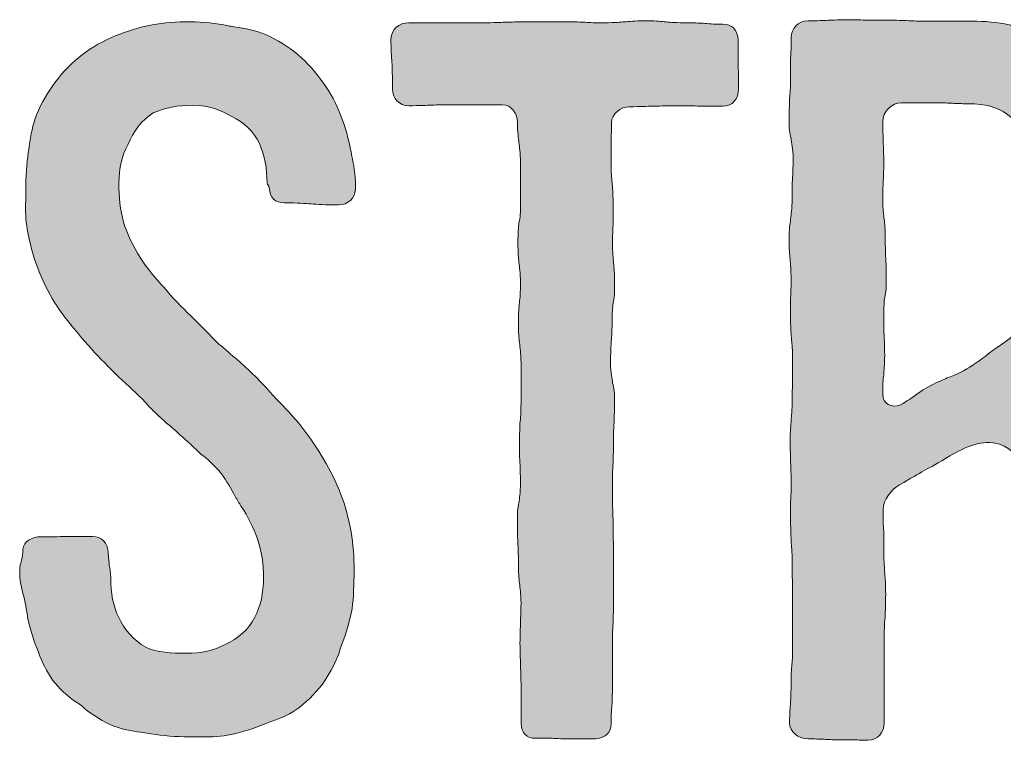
# Model space of a CAD drawing. Header units: inches. Extents: x 213 to 868, y -940 to -139.
# Drawn here: x 365.4 to 568.8, y -939.8 to -790.9 of the extents above; entities that cross this region are included whole.
import ezdxf

# ---------------------------------------------------------------- set-up
doc = ezdxf.new("R2010")
doc.units = ezdxf.units.IN
doc.header["$MEASUREMENT"] = 0
doc.layers.add('Layer 1', color=7, linetype='Continuous')

# ---------------------------------------------------------------- blocks, each defined once
blk = doc.blocks.new('block 4')
at = {"layer": 'Layer 1', "true_color": 0x040404}
h = blk.add_hatch(color=18, dxfattribs=at)
h.dxf.hatch_style = 2
edge = h.paths.add_edge_path()
edge.add_spline(control_points=[(400.39, -939.05), (397.57, -939.05), (394.95, -938.84), (392.55, -938.42), (392.55, -938.42), (390.35, -938.1), (390.35, -938.1), (388.37, -937.9), (386.59, -937.48), (384.81, -936.85), (382.62, -935.91), (380.52, -934.66), (378.75, -933.19), (378.75, -933.19), (378.12, -932.57), (378.12, -932.57), (378.12, -932.57), (377.18, -931.94), (377.18, -931.94), (375.19, -930.68), (373.52, -929.11), (372.16, -927.34), (371.01, -925.56), (369.97, -923.68), (369.23, -921.59), (369.13, -921.06), (368.92, -920.65), (368.71, -920.23), (367.77, -917.83), (367.14, -915.31), (366.73, -912.6), (366.62, -911.76), (366.41, -910.93), (366.2, -910.09), (365.68, -908.42), (365.37, -906.64), (365.37, -904.76), (365.37, -903.82), (365.58, -903.29), (365.68, -902.88), (365.78, -902.35), (365.99, -901.83), (365.99, -900.99), (365.99, -899.11), (367.04, -898.07), (369.13, -897.75), (371.95, -897.75), (373.42, -897.75), (374.78, -897.65), (374.78, -897.65), (380.42, -897.65), (380.42, -897.65), (382.2, -897.65), (383.66, -899.01), (383.66, -900.99), (383.66, -902.25), (383.87, -903.09), (383.87, -903.61), (383.97, -904.34), (384.18, -904.97), (384.18, -906.22), (384.18, -909.36), (384.71, -912.08), (385.75, -914.27), (387.01, -916.99), (388.89, -919.08), (391.4, -920.54), (393.8, -921.69), (396.73, -921.8), (399.76, -921.8), (402.9, -921.8), (405.61, -921.17), (407.81, -920.02), (410.53, -918.77), (412.62, -916.88), (413.98, -914.37), (415.13, -912.08), (415.76, -909.36), (415.76, -906.22), (415.76, -903.4), (415.34, -900.68), (414.5, -898.17), (413.66, -895.77), (412.52, -893.57), (411.16, -891.48), (411.05, -891.37), (410.95, -891.16), (410.84, -890.96), (410.42, -890.23), (410, -889.6), (409.59, -888.87), (408.75, -887.19), (407.71, -885.63), (406.55, -884.06), (405.41, -882.91), (404.26, -881.76), (402.9, -880.71), (402.16, -879.98), (401.33, -879.25), (400.6, -878.52), (399.24, -877.37), (397.88, -876.11), (396.52, -874.86), (395.79, -874.34), (395.16, -873.71), (394.53, -873.19), (393.49, -872.25), (392.44, -871.2), (391.5, -870.15), (390.66, -869.21), (389.73, -868.38), (388.78, -867.43), (386.8, -865.66), (384.81, -863.78), (382.93, -861.79), (381.05, -859.91), (379.27, -857.92), (377.49, -855.83), (377.49, -855.83), (376.24, -854.26), (376.24, -854.26), (374.88, -852.69), (373.73, -851.13), (372.58, -849.35), (371.22, -847.05), (369.97, -844.64), (369.03, -842.03), (368.08, -839.63), (367.46, -837.01), (366.93, -834.19), (366.62, -832.31), (366.52, -830.32), (366.62, -828.23), (366.62, -828.23), (366.62, -826.14), (366.62, -826.14), (366.62, -823.32), (366.83, -820.71), (367.14, -818.3), (367.25, -817.88), (367.25, -817.47), (367.35, -816.94), (367.67, -814.75), (368.08, -812.55), (368.82, -810.57), (369.86, -808.06), (371.22, -805.75), (372.79, -803.77), (374.36, -801.57), (376.24, -799.69), (378.33, -798.12), (380.32, -796.56), (382.62, -795.3), (385.12, -794.26), (387.53, -793.32), (390.04, -792.48), (392.76, -791.96), (395.16, -791.54), (397.77, -791.33), (400.6, -791.33), (403.42, -791.33), (406.03, -791.64), (408.44, -792.16), (408.86, -792.27), (409.27, -792.27), (409.69, -792.37), (411.99, -792.69), (414.19, -793.21), (416.17, -793.94), (418.58, -795.09), (420.88, -796.45), (422.86, -798.12), (424.85, -799.8), (426.63, -801.78), (428.09, -803.98), (429.55, -805.96), (430.81, -808.26), (431.75, -810.78), (432.69, -813.07), (433.32, -815.58), (433.84, -818.3), (433.94, -818.62), (433.94, -819.03), (434.05, -819.35), (434.57, -821.54), (434.78, -823.74), (434.78, -826.14), (434.78, -826.14), (434.68, -826.14), (434.68, -826.14), (434.68, -827.71), (433.21, -829.17), (431.23, -829.17), (428.41, -829.17), (426.94, -829.07), (425.58, -828.96), (424.33, -828.86), (422.86, -828.75), (420.04, -828.75), (418.16, -828.75), (417.11, -827.71), (416.91, -825.62), (416.91, -825.31), (416.8, -825.2), (416.7, -825.1), (416.59, -824.99), (416.49, -824.99), (416.49, -824.68), (416.49, -821.64), (415.96, -818.93), (414.92, -816.52), (413.66, -814.01), (411.78, -812.14), (409.17, -810.88), (406.97, -809.62), (404.47, -808.58), (401.22, -808.58), (398.09, -808.58), (395.37, -809.1), (392.97, -810.15), (390.56, -811.72), (388.89, -813.91), (387.74, -816.73), (386.48, -818.93), (385.86, -821.64), (385.86, -824.68), (385.86, -827.5), (386.17, -830.22), (386.8, -832.73), (387.63, -835.24), (388.78, -837.64), (390.25, -840.05), (391.71, -842.24), (393.38, -844.33), (395.26, -846.32), (396.94, -848.31), (398.82, -850.29), (400.81, -852.17), (400.81, -852.17), (403.11, -854.47), (403.11, -854.47), (403.11, -854.47), (406.55, -857.92), (406.55, -857.92), (407.39, -858.66), (408.23, -859.28), (408.96, -860.01), (410.21, -861.06), (411.47, -862.1), (412.62, -863.25), (413.87, -864.4), (415.13, -865.66), (416.28, -866.91), (416.91, -867.64), (417.53, -868.38), (418.26, -869.11), (420.15, -870.99), (421.92, -872.98), (423.7, -875.07), (425.37, -877.26), (426.84, -879.46), (428.2, -881.76), (429.55, -884.06), (430.81, -886.46), (431.75, -888.97), (432.69, -891.37), (433.32, -893.99), (433.84, -896.71), (434.26, -899.21), (434.47, -901.93), (434.47, -904.76), (434.47, -907.58), (434.36, -910.19), (434.05, -912.6), (433.53, -915.31), (432.8, -917.83), (431.86, -920.13), (431.75, -920.54), (431.54, -920.96), (431.44, -921.48), (430.7, -923.57), (429.66, -925.56), (428.51, -927.34), (426.94, -929.53), (425.16, -931.41), (423.07, -933.09), (421.4, -934.24), (419.52, -935.18), (417.53, -935.81), (417.01, -936.02), (416.38, -936.22), (415.86, -936.43), (413.56, -937.48), (411.05, -938.21), (408.33, -938.73), (406.35, -939.05), (404.36, -939.15), (402.27, -939.05), (402.27, -939.05), (400.39, -939.05), (400.39, -939.05)], knot_values=[0, 0, 0, 0, 1, 1, 1, 2, 2, 2, 3, 3, 3, 4, 4, 4, 5, 5, 5, 6, 6, 6, 7, 7, 7, 8, 8, 8, 9, 9, 9, 10, 10, 10, 11, 11, 11, 12, 12, 12, 13, 13, 13, 14, 14, 14, 15, 15, 15, 16, 16, 16, 17, 17, 17, 18, 18, 18, 19, 19, 19, 20, 20, 20, 21, 21, 21, 22, 22, 22, 23, 23, 23, 24, 24, 24, 25, 25, 25, 26, 26, 26, 27, 27, 27, 28, 28, 28, 29, 29, 29, 30, 30, 30, 31, 31, 31, 32, 32, 32, 33, 33, 33, 34, 34, 34, 35, 35, 35, 36, 36, 36, 37, 37, 37, 38, 38, 38, 39, 39, 39, 40, 40, 40, 41, 41, 41, 42, 42, 42, 43, 43, 43, 44, 44, 44, 45, 45, 45, 46, 46, 46, 47, 47, 47, 48, 48, 48, 49, 49, 49, 50, 50, 50, 51, 51, 51, 52, 52, 52, 53, 53, 53, 54, 54, 54, 55, 55, 55, 56, 56, 56, 57, 57, 57, 58, 58, 58, 59, 59, 59, 60, 60, 60, 61, 61, 61, 62, 62, 62, 63, 63, 63, 64, 64, 64, 65, 65, 65, 66, 66, 66, 67, 67, 67, 68, 68, 68, 69, 69, 69, 70, 70, 70, 71, 71, 71, 72, 72, 72, 73, 73, 73, 74, 74, 74, 75, 75, 75, 76, 76, 76, 77, 77, 77, 78, 78, 78, 79, 79, 79, 80, 80, 80, 81, 81, 81, 82, 82, 82, 83, 83, 83, 84, 84, 84, 85, 85, 85, 86, 86, 86, 87, 87, 87, 88, 88, 88, 89, 89, 89, 90, 90, 90, 91, 91, 91, 92, 92, 92, 93, 93, 93, 94, 94, 94, 95, 95, 95, 96, 96, 96, 97, 97, 97, 98, 98, 98, 99, 99, 99, 100, 100, 100, 100], degree=3, periodic=1)
h = blk.add_hatch(color=18, dxfattribs=at)
h.dxf.hatch_style = 2
edge = h.paths.add_edge_path()
edge.add_spline(control_points=[(465.09, -808.47), (465.09, -808.47), (460.28, -808.47), (460.28, -808.47), (460.28, -808.47), (455.37, -808.47), (455.37, -808.47), (452.96, -808.47), (451.71, -808.47), (450.56, -808.58), (449.41, -808.58), (448.15, -808.68), (445.75, -808.68), (443.76, -808.68), (442.41, -807.22), (442.41, -805.23), (442.41, -802.41), (442.3, -801.05), (442.3, -799.69), (442.2, -798.65), (442.09, -797.08), (442.09, -794.88), (442.09, -792.9), (443.76, -791.54), (445.75, -791.54), (445.75, -791.54), (449.72, -791.54), (449.72, -791.54), (449.72, -791.54), (453.8, -791.54), (453.8, -791.54), (453.8, -791.54), (457.88, -791.54), (457.88, -791.54), (457.88, -791.54), (461.95, -791.54), (461.95, -791.54), (464.04, -791.54), (465.09, -791.43), (466.03, -791.43), (466.97, -791.43), (468.02, -791.33), (470.11, -791.33), (470.11, -791.33), (474.19, -791.33), (474.19, -791.33), (474.19, -791.33), (478.26, -791.33), (478.26, -791.33), (480.25, -791.33), (481.29, -791.43), (482.24, -791.43), (483.18, -791.54), (484.33, -791.54), (486.31, -791.54), (488.4, -791.54), (489.45, -791.43), (490.39, -791.33), (491.33, -791.33), (492.38, -791.12), (494.47, -791.12), (496.56, -791.12), (497.6, -791.22), (498.54, -791.33), (499.48, -791.43), (500.53, -791.54), (502.62, -791.54), (504.61, -791.54), (505.76, -791.64), (506.7, -791.64), (507.53, -791.75), (508.68, -791.85), (510.67, -791.85), (512.55, -791.85), (513.6, -792.9), (513.81, -794.88), (513.81, -794.88), (513.81, -800.11), (513.81, -800.11), (513.91, -801.37), (513.91, -802.73), (513.91, -805.23), (513.91, -807.22), (512.66, -808.79), (510.67, -808.79), (510.67, -808.79), (505.86, -808.79), (505.86, -808.79), (504.71, -808.68), (503.46, -808.68), (501.05, -808.68), (498.54, -808.68), (497.39, -808.79), (496.14, -808.79), (494.99, -808.79), (493.84, -808.89), (491.33, -808.89), (489.55, -808.89), (487.67, -810.36), (487.67, -812.14), (487.67, -814.22), (487.57, -815.37), (487.57, -816.31), (487.57, -816.31), (487.57, -820.39), (487.57, -820.39), (487.57, -822.48), (487.67, -823.63), (487.78, -824.57), (487.88, -825.52), (487.98, -826.67), (487.98, -828.75), (487.98, -828.75), (487.98, -832.83), (487.98, -832.83), (487.98, -833.98), (487.88, -834.93), (487.88, -837.01), (487.88, -839.1), (487.98, -840.05), (488.09, -841.2), (488.19, -842.14), (488.3, -843.18), (488.3, -845.27), (488.3, -847.36), (488.3, -848.51), (487.98, -849.46), (487.88, -850.4), (487.78, -851.55), (487.78, -853.53), (487.78, -855.62), (487.67, -856.77), (487.57, -857.71), (487.57, -858.66), (487.46, -859.8), (487.46, -861.89), (487.46, -863.88), (487.78, -865.03), (487.88, -865.97), (488.19, -866.91), (488.3, -868.06), (488.3, -870.15), (488.3, -872.25), (488.19, -873.29), (488.19, -874.23), (488.09, -875.17), (488.09, -876.32), (488.09, -878.41), (488.09, -880.5), (487.98, -881.45), (487.98, -882.59), (487.88, -883.53), (487.88, -884.58), (487.88, -886.67), (487.88, -886.67), (487.88, -890.85), (487.88, -890.85), (487.88, -891.79), (487.98, -892.84), (487.98, -894.93), (487.98, -897.02), (487.98, -898.17), (488.09, -899.11), (488.09, -899.11), (488.09, -903.19), (488.09, -903.19), (488.09, -903.19), (488.09, -907.37), (488.09, -907.37), (488.09, -907.37), (488.09, -911.45), (488.09, -911.45), (488.09, -913.54), (487.98, -914.69), (487.98, -915.63), (487.88, -916.57), (487.88, -917.72), (487.88, -919.81), (487.88, -919.81), (487.88, -923.89), (487.88, -923.89), (487.88, -923.89), (487.88, -928.07), (487.88, -928.07), (487.88, -930.16), (487.78, -931.21), (487.78, -932.15), (487.67, -933.3), (487.57, -934.24), (487.57, -936.33), (487.57, -938.21), (486.52, -939.26), (484.43, -939.46), (484.43, -939.46), (481.4, -939.46), (481.4, -939.46), (481.4, -939.46), (478.26, -939.46), (478.26, -939.46), (476.59, -939.46), (475.86, -939.36), (475.13, -939.36), (475.13, -939.36), (471.99, -939.36), (471.99, -939.36), (470.11, -939.36), (469.06, -938.31), (468.96, -936.33), (468.96, -936.33), (468.96, -932.15), (468.96, -932.15), (468.96, -932.15), (468.96, -928.07), (468.96, -928.07), (468.96, -925.98), (468.85, -924.83), (468.85, -923.89), (468.85, -922.95), (468.75, -921.8), (468.75, -919.71), (468.75, -917.72), (468.85, -916.57), (468.85, -915.63), (468.85, -914.69), (468.96, -913.54), (468.96, -911.45), (468.96, -909.36), (468.75, -908.31), (468.64, -907.37), (468.54, -906.22), (468.44, -905.28), (468.44, -903.19), (468.44, -901.1), (468.33, -899.95), (468.33, -899.01), (468.23, -898.07), (468.23, -897.02), (468.23, -894.93), (468.23, -892.84), (468.23, -891.69), (468.54, -890.75), (468.64, -889.81), (468.85, -888.66), (468.85, -886.67), (468.85, -884.58), (468.75, -883.43), (468.75, -882.49), (468.64, -881.55), (468.64, -880.4), (468.64, -878.31), (468.64, -876.32), (468.75, -875.17), (468.75, -874.23), (468.85, -873.29), (468.96, -872.14), (468.96, -870.05), (468.96, -870.05), (468.96, -865.97), (468.96, -865.97), (468.96, -865.97), (468.96, -861.79), (468.96, -861.79), (468.96, -859.7), (468.75, -858.76), (468.64, -857.61), (468.54, -856.67), (468.44, -855.62), (468.44, -853.53), (468.44, -851.44), (468.54, -850.29), (468.64, -849.35), (468.75, -848.41), (468.85, -847.36), (468.85, -845.27), (468.85, -843.18), (468.64, -842.03), (468.54, -841.09), (468.44, -840.15), (468.33, -839.1), (468.33, -837.01), (468.33, -834.93), (468.44, -833.77), (468.54, -832.83), (468.85, -831.89), (468.85, -830.74), (468.85, -828.65), (468.85, -828.65), (468.85, -824.57), (468.85, -824.57), (468.85, -824.57), (468.85, -820.39), (468.85, -820.39), (468.85, -818.3), (468.64, -817.26), (468.54, -816.31), (468.44, -815.37), (468.23, -814.22), (468.23, -812.14), (468.23, -810.36), (467.08, -808.47), (465.09, -808.47)], knot_values=[0, 0, 0, 0, 1, 1, 1, 2, 2, 2, 3, 3, 3, 4, 4, 4, 5, 5, 5, 6, 6, 6, 7, 7, 7, 8, 8, 8, 9, 9, 9, 10, 10, 10, 11, 11, 11, 12, 12, 12, 13, 13, 13, 14, 14, 14, 15, 15, 15, 16, 16, 16, 17, 17, 17, 18, 18, 18, 19, 19, 19, 20, 20, 20, 21, 21, 21, 22, 22, 22, 23, 23, 23, 24, 24, 24, 25, 25, 25, 26, 26, 26, 27, 27, 27, 28, 28, 28, 29, 29, 29, 30, 30, 30, 31, 31, 31, 32, 32, 32, 33, 33, 33, 34, 34, 34, 35, 35, 35, 36, 36, 36, 37, 37, 37, 38, 38, 38, 39, 39, 39, 40, 40, 40, 41, 41, 41, 42, 42, 42, 43, 43, 43, 44, 44, 44, 45, 45, 45, 46, 46, 46, 47, 47, 47, 48, 48, 48, 49, 49, 49, 50, 50, 50, 51, 51, 51, 52, 52, 52, 53, 53, 53, 54, 54, 54, 55, 55, 55, 56, 56, 56, 57, 57, 57, 58, 58, 58, 59, 59, 59, 60, 60, 60, 61, 61, 61, 62, 62, 62, 63, 63, 63, 64, 64, 64, 65, 65, 65, 66, 66, 66, 67, 67, 67, 68, 68, 68, 69, 69, 69, 70, 70, 70, 71, 71, 71, 72, 72, 72, 73, 73, 73, 74, 74, 74, 75, 75, 75, 76, 76, 76, 77, 77, 77, 78, 78, 78, 79, 79, 79, 80, 80, 80, 81, 81, 81, 82, 82, 82, 83, 83, 83, 84, 84, 84, 85, 85, 85, 86, 86, 86, 87, 87, 87, 88, 88, 88, 89, 89, 89, 90, 90, 90, 91, 91, 91, 92, 92, 92, 93, 93, 93, 94, 94, 94, 95, 95, 95, 96, 96, 96, 97, 97, 97, 98, 98, 98, 99, 99, 99, 100, 100, 100, 100], degree=3, periodic=1)
h = blk.add_hatch(color=18, dxfattribs=at)
h.dxf.hatch_style = 2
edge = h.paths.add_edge_path()
edge.add_spline(control_points=[(594.4, -914.48), (594.3, -915.42), (594.09, -916.67), (594.09, -918.77), (594.09, -918.77), (594.09, -923.16), (594.09, -923.16), (594.09, -923.16), (594.09, -927.44), (594.09, -927.44), (594.09, -929.64), (594.09, -930.89), (594.19, -931.83), (594.19, -932.77), (594.3, -934.03), (594.3, -936.12), (594.3, -938.1), (592.73, -939.46), (590.95, -939.46), (590.95, -939.46), (588.23, -939.46), (588.23, -939.46), (587.29, -939.46), (586.45, -939.36), (584.68, -939.46), (584.68, -939.46), (582.58, -939.46), (582.58, -939.46), (582.58, -939.46), (578.41, -939.46), (578.41, -939.46), (576.63, -939.46), (574.85, -938.1), (574.74, -936.12), (574.74, -933.93), (574.95, -932.67), (575.06, -931.52), (575.16, -930.58), (575.37, -929.22), (575.37, -927.03), (575.37, -925.98), (575.27, -924.83), (575.16, -923.57), (575.06, -922.21), (574.95, -921.06), (574.95, -920.13), (574.95, -917.72), (574.85, -916.47), (574.85, -915.31), (574.85, -915.31), (574.85, -910.4), (574.85, -910.4), (574.85, -908), (574.95, -906.74), (575.06, -905.59), (575.06, -904.45), (575.27, -903.19), (575.27, -900.78), (575.27, -898.8), (575.16, -895.98), (574.95, -892.52), (574.64, -889.7), (574.12, -886.99), (573.28, -884.47), (572.23, -881.45), (570.46, -879.56), (567.84, -878.62), (564.39, -877.47), (560.63, -879.25), (557.6, -881.03), (555.09, -882.59), (553.63, -883.32), (552.27, -884.06), (551.01, -884.79), (549.65, -885.63), (547.15, -886.99), (545.47, -887.93), (543.8, -890.23), (543.8, -892), (543.8, -894.2), (543.8, -895.35), (543.91, -896.5), (543.91, -896.5), (543.91, -900.89), (543.91, -900.89), (543.91, -903.09), (544.11, -904.13), (544.11, -905.28), (544.22, -906.43), (544.32, -907.47), (544.32, -909.67), (544.32, -911.87), (544.22, -913.02), (544.22, -914.16), (544.11, -915.11), (544.01, -916.36), (544.01, -918.56), (544.01, -918.56), (544.01, -922.95), (544.01, -922.95), (544.01, -922.95), (544.01, -927.34), (544.01, -927.34), (544.01, -927.34), (544.01, -931.73), (544.01, -931.73), (544.01, -931.73), (544.01, -936.12), (544.01, -936.12), (544.01, -938.1), (542.65, -939.78), (540.66, -939.78), (539.1, -939.78), (538.36, -939.67), (537.53, -939.67), (537.53, -939.67), (534.39, -939.67), (534.39, -939.67), (532.82, -939.67), (532.09, -939.57), (531.36, -939.57), (530.52, -939.57), (529.79, -939.46), (528.22, -939.46), (526.24, -939.46), (524.46, -938.1), (524.46, -936.12), (524.46, -934.13), (524.57, -932.98), (524.67, -932.04), (524.67, -930.89), (524.77, -929.95), (524.77, -927.86), (524.77, -925.77), (524.88, -924.62), (524.98, -923.68), (525.09, -922.74), (525.09, -921.59), (525.09, -919.5), (525.09, -919.5), (525.09, -915.31), (525.09, -915.31), (525.09, -915.31), (525.09, -911.14), (525.09, -911.14), (525.09, -911.14), (525.09, -906.95), (525.09, -906.95), (524.98, -906.01), (524.98, -904.97), (524.98, -902.88), (524.98, -900.78), (524.88, -899.63), (524.77, -898.69), (524.77, -897.75), (524.67, -896.6), (524.67, -894.51), (524.67, -894.51), (524.67, -890.33), (524.67, -890.33), (524.77, -889.39), (524.77, -888.24), (524.77, -886.15), (524.77, -884.06), (524.67, -883.12), (524.67, -881.97), (524.67, -881.03), (524.57, -879.98), (524.57, -877.89), (524.57, -875.8), (524.77, -874.65), (524.77, -873.71), (524.88, -872.77), (524.98, -871.62), (524.98, -869.53), (524.98, -867.43), (525.09, -866.29), (525.09, -865.35), (525.09, -865.35), (525.09, -861.16), (525.09, -861.16), (525.09, -859.07), (524.98, -858.03), (524.88, -857.09), (524.77, -855.94), (524.67, -855), (524.67, -852.9), (524.67, -852.9), (524.67, -848.72), (524.67, -848.72), (524.67, -847.78), (524.77, -846.63), (524.77, -844.54), (524.77, -842.45), (524.67, -841.51), (524.57, -840.36), (524.46, -839.42), (524.36, -838.37), (524.36, -836.28), (524.36, -834.19), (524.57, -833.04), (524.67, -832.1), (524.77, -831.16), (524.98, -830.01), (524.98, -827.92), (524.98, -825.83), (524.98, -824.68), (525.09, -823.74), (525.09, -822.8), (525.19, -821.64), (525.19, -819.56), (525.19, -817.47), (524.88, -816.42), (524.77, -815.48), (524.46, -814.33), (524.36, -813.39), (524.36, -811.3), (524.36, -809.21), (524.46, -808.06), (524.46, -807.11), (524.57, -806.17), (524.67, -805.02), (524.67, -802.93), (524.67, -802.93), (524.67, -798.75), (524.67, -798.75), (524.77, -797.81), (524.77, -796.66), (524.77, -794.57), (524.77, -792.79), (526.24, -791.12), (528.22, -791.12), (530.31, -791.12), (531.46, -791.12), (532.41, -791.01), (533.55, -791.01), (534.6, -790.91), (536.69, -790.91), (538.78, -790.91), (539.93, -791.01), (540.87, -791.01), (540.87, -791.01), (545.16, -791.01), (545.16, -791.01), (547.25, -791.01), (548.3, -791.12), (549.44, -791.12), (550.39, -791.22), (551.54, -791.22), (553.63, -791.22), (553.63, -791.22), (557.91, -791.22), (557.91, -791.22), (557.91, -791.22), (562.1, -791.22), (562.1, -791.22), (564.92, -791.22), (567.43, -791.43), (569.83, -791.96), (570.15, -792.06), (570.46, -792.06), (570.77, -792.06), (573.8, -792.58), (576.63, -793.32), (579.03, -794.26), (581.85, -795.41), (584.15, -796.98), (586.14, -798.96), (588.12, -800.95), (589.69, -803.25), (590.84, -805.96), (591.89, -808.37), (592.62, -811.19), (593.15, -814.22), (593.56, -816.84), (593.77, -819.66), (593.77, -822.8), (593.77, -824.99), (593.77, -826.04), (593.88, -827.19), (593.88, -828.13), (593.98, -829.28), (593.98, -831.47), (593.98, -833.67), (593.88, -834.82), (593.88, -835.76), (593.77, -836.91), (593.77, -837.95), (593.77, -840.15), (593.77, -840.99), (593.77, -841.82), (593.88, -842.77), (593.98, -844.75), (593.88, -846.63), (593.67, -848.62), (593.35, -851.44), (592.62, -854.26), (591.68, -856.88), (590.53, -859.39), (588.96, -861.69), (586.98, -863.67), (586.87, -863.78), (586.87, -863.78), (586.77, -863.78), (584.99, -865.87), (582.79, -867.54), (580.18, -868.9), (580.18, -869), (579.97, -868.9), (579.97, -868.9), (579.87, -868.79), (579.76, -868.79), (579.66, -868.79), (577.99, -869.73), (577.99, -871.51), (579.76, -872.35), (579.76, -872.35), (579.97, -872.25), (580.07, -872.14), (580.07, -872.04), (580.28, -871.93), (580.39, -871.93), (583.21, -873.29), (585.41, -875.07), (587.19, -877.16), (589.27, -879.25), (590.95, -881.65), (592.1, -884.27), (592.83, -886.36), (593.25, -888.55), (593.35, -890.85), (593.46, -891.48), (593.46, -892.11), (593.56, -892.84), (593.88, -895.66), (593.98, -898.59), (593.98, -901.41), (593.98, -903.61), (594.19, -904.76), (594.3, -905.7), (594.61, -906.85), (594.71, -907.89), (594.71, -910.09), (594.71, -912.29), (594.5, -913.33), (594.4, -914.48)], knot_values=[0, 0, 0, 0, 1, 1, 1, 2, 2, 2, 3, 3, 3, 4, 4, 4, 5, 5, 5, 6, 6, 6, 7, 7, 7, 8, 8, 8, 9, 9, 9, 10, 10, 10, 11, 11, 11, 12, 12, 12, 13, 13, 13, 14, 14, 14, 15, 15, 15, 16, 16, 16, 17, 17, 17, 18, 18, 18, 19, 19, 19, 20, 20, 20, 21, 21, 21, 22, 22, 22, 23, 23, 23, 24, 24, 24, 25, 25, 25, 26, 26, 26, 27, 27, 27, 28, 28, 28, 29, 29, 29, 30, 30, 30, 31, 31, 31, 32, 32, 32, 33, 33, 33, 34, 34, 34, 35, 35, 35, 36, 36, 36, 37, 37, 37, 38, 38, 38, 39, 39, 39, 40, 40, 40, 41, 41, 41, 42, 42, 42, 43, 43, 43, 44, 44, 44, 45, 45, 45, 46, 46, 46, 47, 47, 47, 48, 48, 48, 49, 49, 49, 50, 50, 50, 51, 51, 51, 52, 52, 52, 53, 53, 53, 54, 54, 54, 55, 55, 55, 56, 56, 56, 57, 57, 57, 58, 58, 58, 59, 59, 59, 60, 60, 60, 61, 61, 61, 62, 62, 62, 63, 63, 63, 64, 64, 64, 65, 65, 65, 66, 66, 66, 67, 67, 67, 68, 68, 68, 69, 69, 69, 70, 70, 70, 71, 71, 71, 72, 72, 72, 73, 73, 73, 74, 74, 74, 75, 75, 75, 76, 76, 76, 77, 77, 77, 78, 78, 78, 79, 79, 79, 80, 80, 80, 81, 81, 81, 82, 82, 82, 83, 83, 83, 84, 84, 84, 85, 85, 85, 86, 86, 86, 87, 87, 87, 88, 88, 88, 89, 89, 89, 90, 90, 90, 91, 91, 91, 92, 92, 92, 93, 93, 93, 94, 94, 94, 95, 95, 95, 96, 96, 96, 97, 97, 97, 98, 98, 98, 99, 99, 99, 100, 100, 100, 101, 101, 101, 102, 102, 102, 103, 103, 103, 104, 104, 104, 105, 105, 105, 106, 106, 106, 107, 107, 107, 108, 108, 108, 109, 109, 109, 110, 110, 110, 111, 111, 111, 112, 112, 112, 113, 113, 113, 114, 114, 114, 115, 115, 115, 115], degree=3, periodic=1)
edge = h.paths.add_edge_path()
edge.add_spline(control_points=[(575.16, -845.27), (575.16, -842.77), (575.06, -841.41), (574.74, -840.26), (574.64, -839), (574.43, -837.74), (574.43, -835.13), (574.43, -832.62), (574.64, -831.37), (574.74, -830.11), (574.85, -828.86), (575.06, -827.61), (575.06, -825.1), (575.06, -822.06), (574.74, -819.35), (574.01, -816.94), (573.18, -814.12), (571.61, -811.93), (569.31, -810.36), (567.43, -809), (564.81, -808.26), (561.47, -808.26), (559.8, -808.26), (558.96, -808.26), (558.12, -808.16), (557.28, -808.16), (556.24, -808.06), (554.57, -808.06), (554.57, -808.06), (550.49, -808.06), (550.49, -808.06), (550.49, -808.06), (547.56, -808.06), (547.56, -808.06), (545.58, -808.06), (543.7, -809.94), (543.7, -811.93), (543.7, -813.91), (543.8, -814.95), (543.8, -815.9), (543.8, -816.84), (543.91, -817.88), (543.91, -819.98), (543.91, -821.96), (543.91, -823.11), (543.8, -824.05), (543.8, -824.89), (543.7, -826.04), (543.7, -828.02), (543.7, -830.11), (543.91, -831.16), (544.01, -832.1), (544.11, -833.04), (544.22, -834.09), (544.22, -836.07), (544.22, -838.16), (544.32, -839.21), (544.32, -840.15), (544.43, -841.09), (544.43, -842.14), (544.43, -844.12), (544.43, -846.21), (544.43, -847.26), (544.11, -848.2), (544.01, -849.14), (543.91, -850.19), (543.91, -852.17), (543.91, -854.26), (543.91, -855.31), (544.01, -856.25), (544.01, -857.19), (544.11, -858.24), (544.11, -860.22), (544.11, -862.31), (543.91, -863.36), (543.91, -864.3), (543.8, -865.24), (543.7, -866.29), (543.7, -868.38), (543.7, -870.15), (545.58, -871.3), (547.36, -870.47), (548.92, -869.63), (549.76, -869), (550.49, -868.48), (551.22, -867.96), (551.95, -867.33), (553.63, -866.5), (555.2, -865.66), (556.14, -865.35), (556.97, -864.93), (557.81, -864.61), (558.75, -864.3), (560.42, -863.46), (562.2, -862.42), (563.87, -861.27), (565.44, -860.01), (565.96, -859.59), (566.59, -859.18), (567.11, -858.76), (567.32, -858.66), (567.53, -858.45), (567.74, -858.34), (569.94, -856.98), (571.71, -855.31), (573.07, -853.32), (574.43, -851.13), (575.16, -848.41), (575.16, -845.27)], knot_values=[0, 0, 0, 0, 1, 1, 1, 2, 2, 2, 3, 3, 3, 4, 4, 4, 5, 5, 5, 6, 6, 6, 7, 7, 7, 8, 8, 8, 9, 9, 9, 10, 10, 10, 11, 11, 11, 12, 12, 12, 13, 13, 13, 14, 14, 14, 15, 15, 15, 16, 16, 16, 17, 17, 17, 18, 18, 18, 19, 19, 19, 20, 20, 20, 21, 21, 21, 22, 22, 22, 23, 23, 23, 24, 24, 24, 25, 25, 25, 26, 26, 26, 27, 27, 27, 28, 28, 28, 29, 29, 29, 30, 30, 30, 31, 31, 31, 32, 32, 32, 33, 33, 33, 34, 34, 34, 35, 35, 35, 36, 36, 36, 36], degree=3, periodic=1)
at = {"layer": 'Layer 1', "lineweight": 0}
for points, knots in [([(400.39, -939.05), (397.57, -939.05), (394.95, -938.84), (392.55, -938.42), (392.55, -938.42), (390.35, -938.1), (390.35, -938.1), (388.37, -937.9), (386.59, -937.48), (384.81, -936.85), (382.62, -935.91), (380.52, -934.66), (378.75, -933.19), (378.75, -933.19), (378.12, -932.57), (378.12, -932.57), (378.12, -932.57), (377.18, -931.94), (377.18, -931.94), (375.19, -930.68), (373.52, -929.11), (372.16, -927.34), (371.01, -925.56), (369.97, -923.68), (369.23, -921.59), (369.13, -921.06), (368.92, -920.65), (368.71, -920.23), (367.77, -917.83), (367.14, -915.31), (366.73, -912.6), (366.62, -911.76), (366.41, -910.93), (366.2, -910.09), (365.68, -908.42), (365.37, -906.64), (365.37, -904.76), (365.37, -903.82), (365.58, -903.29), (365.68, -902.88), (365.78, -902.35), (365.99, -901.83), (365.99, -900.99), (365.99, -899.11), (367.04, -898.07), (369.13, -897.75), (371.95, -897.75), (373.42, -897.75), (374.78, -897.65), (374.78, -897.65), (380.42, -897.65), (380.42, -897.65), (382.2, -897.65), (383.66, -899.01), (383.66, -900.99), (383.66, -902.25), (383.87, -903.09), (383.87, -903.61), (383.97, -904.34), (384.18, -904.97), (384.18, -906.22), (384.18, -909.36), (384.71, -912.08), (385.75, -914.27), (387.01, -916.99), (388.89, -919.08), (391.4, -920.54), (393.8, -921.69), (396.73, -921.8), (399.76, -921.8), (402.9, -921.8), (405.61, -921.17), (407.81, -920.02), (410.53, -918.77), (412.62, -916.88), (413.98, -914.37), (415.13, -912.08), (415.76, -909.36), (415.76, -906.22), (415.76, -903.4), (415.34, -900.68), (414.5, -898.17), (413.66, -895.77), (412.52, -893.57), (411.16, -891.48), (411.05, -891.37), (410.95, -891.16), (410.84, -890.96), (410.42, -890.23), (410, -889.6), (409.59, -888.87), (408.75, -887.19), (407.71, -885.63), (406.55, -884.06), (405.41, -882.91), (404.26, -881.76), (402.9, -880.71), (402.16, -879.98), (401.33, -879.25), (400.6, -878.52), (399.24, -877.37), (397.88, -876.11), (396.52, -874.86), (395.79, -874.34), (395.16, -873.71), (394.53, -873.19), (393.49, -872.25), (392.44, -871.2), (391.5, -870.15), (390.66, -869.21), (389.73, -868.38), (388.78, -867.43), (386.8, -865.66), (384.81, -863.78), (382.93, -861.79), (381.05, -859.91), (379.27, -857.92), (377.49, -855.83), (377.49, -855.83), (376.24, -854.26), (376.24, -854.26), (374.88, -852.69), (373.73, -851.13), (372.58, -849.35), (371.22, -847.05), (369.97, -844.64), (369.03, -842.03), (368.08, -839.63), (367.46, -837.01), (366.93, -834.19), (366.62, -832.31), (366.52, -830.32), (366.62, -828.23), (366.62, -828.23), (366.62, -826.14), (366.62, -826.14), (366.62, -823.32), (366.83, -820.71), (367.14, -818.3), (367.25, -817.88), (367.25, -817.47), (367.35, -816.94), (367.67, -814.75), (368.08, -812.55), (368.82, -810.57), (369.86, -808.06), (371.22, -805.75), (372.79, -803.77), (374.36, -801.57), (376.24, -799.69), (378.33, -798.12), (380.32, -796.56), (382.62, -795.3), (385.12, -794.26), (387.53, -793.32), (390.04, -792.48), (392.76, -791.96), (395.16, -791.54), (397.77, -791.33), (400.6, -791.33), (403.42, -791.33), (406.03, -791.64), (408.44, -792.16), (408.86, -792.27), (409.27, -792.27), (409.69, -792.37), (411.99, -792.69), (414.19, -793.21), (416.17, -793.94), (418.58, -795.09), (420.88, -796.45), (422.86, -798.12), (424.85, -799.8), (426.63, -801.78), (428.09, -803.98), (429.55, -805.96), (430.81, -808.26), (431.75, -810.78), (432.69, -813.07), (433.32, -815.58), (433.84, -818.3), (433.94, -818.62), (433.94, -819.03), (434.05, -819.35), (434.57, -821.54), (434.78, -823.74), (434.78, -826.14), (434.78, -826.14), (434.68, -826.14), (434.68, -826.14), (434.68, -827.71), (433.21, -829.17), (431.23, -829.17), (428.41, -829.17), (426.94, -829.07), (425.58, -828.96), (424.33, -828.86), (422.86, -828.75), (420.04, -828.75), (418.16, -828.75), (417.11, -827.71), (416.91, -825.62), (416.91, -825.31), (416.8, -825.2), (416.7, -825.1), (416.59, -824.99), (416.49, -824.99), (416.49, -824.68), (416.49, -821.64), (415.96, -818.93), (414.92, -816.52), (413.66, -814.01), (411.78, -812.14), (409.17, -810.88), (406.97, -809.62), (404.47, -808.58), (401.22, -808.58), (398.09, -808.58), (395.37, -809.1), (392.97, -810.15), (390.56, -811.72), (388.89, -813.91), (387.74, -816.73), (386.48, -818.93), (385.86, -821.64), (385.86, -824.68), (385.86, -827.5), (386.17, -830.22), (386.8, -832.73), (387.63, -835.24), (388.78, -837.64), (390.25, -840.05), (391.71, -842.24), (393.38, -844.33), (395.26, -846.32), (396.94, -848.31), (398.82, -850.29), (400.81, -852.17), (400.81, -852.17), (403.11, -854.47), (403.11, -854.47), (403.11, -854.47), (406.55, -857.92), (406.55, -857.92), (407.39, -858.66), (408.23, -859.28), (408.96, -860.01), (410.21, -861.06), (411.47, -862.1), (412.62, -863.25), (413.87, -864.4), (415.13, -865.66), (416.28, -866.91), (416.91, -867.64), (417.53, -868.38), (418.26, -869.11), (420.15, -870.99), (421.92, -872.98), (423.7, -875.07), (425.37, -877.26), (426.84, -879.46), (428.2, -881.76), (429.55, -884.06), (430.81, -886.46), (431.75, -888.97), (432.69, -891.37), (433.32, -893.99), (433.84, -896.71), (434.26, -899.21), (434.47, -901.93), (434.47, -904.76), (434.47, -907.58), (434.36, -910.19), (434.05, -912.6), (433.53, -915.31), (432.8, -917.83), (431.86, -920.13), (431.75, -920.54), (431.54, -920.96), (431.44, -921.48), (430.7, -923.57), (429.66, -925.56), (428.51, -927.34), (426.94, -929.53), (425.16, -931.41), (423.07, -933.09), (421.4, -934.24), (419.52, -935.18), (417.53, -935.81), (417.01, -936.02), (416.38, -936.22), (415.86, -936.43), (413.56, -937.48), (411.05, -938.21), (408.33, -938.73), (406.35, -939.05), (404.36, -939.15), (402.27, -939.05), (402.27, -939.05), (400.39, -939.05), (400.39, -939.05)], [0, 0, 0, 0, 1, 1, 1, 2, 2, 2, 3, 3, 3, 4, 4, 4, 5, 5, 5, 6, 6, 6, 7, 7, 7, 8, 8, 8, 9, 9, 9, 10, 10, 10, 11, 11, 11, 12, 12, 12, 13, 13, 13, 14, 14, 14, 15, 15, 15, 16, 16, 16, 17, 17, 17, 18, 18, 18, 19, 19, 19, 20, 20, 20, 21, 21, 21, 22, 22, 22, 23, 23, 23, 24, 24, 24, 25, 25, 25, 26, 26, 26, 27, 27, 27, 28, 28, 28, 29, 29, 29, 30, 30, 30, 31, 31, 31, 32, 32, 32, 33, 33, 33, 34, 34, 34, 35, 35, 35, 36, 36, 36, 37, 37, 37, 38, 38, 38, 39, 39, 39, 40, 40, 40, 41, 41, 41, 42, 42, 42, 43, 43, 43, 44, 44, 44, 45, 45, 45, 46, 46, 46, 47, 47, 47, 48, 48, 48, 49, 49, 49, 50, 50, 50, 51, 51, 51, 52, 52, 52, 53, 53, 53, 54, 54, 54, 55, 55, 55, 56, 56, 56, 57, 57, 57, 58, 58, 58, 59, 59, 59, 60, 60, 60, 61, 61, 61, 62, 62, 62, 63, 63, 63, 64, 64, 64, 65, 65, 65, 66, 66, 66, 67, 67, 67, 68, 68, 68, 69, 69, 69, 70, 70, 70, 71, 71, 71, 72, 72, 72, 73, 73, 73, 74, 74, 74, 75, 75, 75, 76, 76, 76, 77, 77, 77, 78, 78, 78, 79, 79, 79, 80, 80, 80, 81, 81, 81, 82, 82, 82, 83, 83, 83, 84, 84, 84, 85, 85, 85, 86, 86, 86, 87, 87, 87, 88, 88, 88, 89, 89, 89, 90, 90, 90, 91, 91, 91, 92, 92, 92, 93, 93, 93, 94, 94, 94, 95, 95, 95, 96, 96, 96, 97, 97, 97, 98, 98, 98, 99, 99, 99, 100, 100, 100, 100]), ([(465.09, -808.47), (465.09, -808.47), (460.28, -808.47), (460.28, -808.47), (460.28, -808.47), (455.37, -808.47), (455.37, -808.47), (452.96, -808.47), (451.71, -808.47), (450.56, -808.58), (449.41, -808.58), (448.15, -808.68), (445.75, -808.68), (443.76, -808.68), (442.41, -807.22), (442.41, -805.23), (442.41, -802.41), (442.3, -801.05), (442.3, -799.69), (442.2, -798.65), (442.09, -797.08), (442.09, -794.88), (442.09, -792.9), (443.76, -791.54), (445.75, -791.54), (445.75, -791.54), (449.72, -791.54), (449.72, -791.54), (449.72, -791.54), (453.8, -791.54), (453.8, -791.54), (453.8, -791.54), (457.88, -791.54), (457.88, -791.54), (457.88, -791.54), (461.95, -791.54), (461.95, -791.54), (464.04, -791.54), (465.09, -791.43), (466.03, -791.43), (466.97, -791.43), (468.02, -791.33), (470.11, -791.33), (470.11, -791.33), (474.19, -791.33), (474.19, -791.33), (474.19, -791.33), (478.26, -791.33), (478.26, -791.33), (480.25, -791.33), (481.29, -791.43), (482.24, -791.43), (483.18, -791.54), (484.33, -791.54), (486.31, -791.54), (488.4, -791.54), (489.45, -791.43), (490.39, -791.33), (491.33, -791.33), (492.38, -791.12), (494.47, -791.12), (496.56, -791.12), (497.6, -791.22), (498.54, -791.33), (499.48, -791.43), (500.53, -791.54), (502.62, -791.54), (504.61, -791.54), (505.76, -791.64), (506.7, -791.64), (507.53, -791.75), (508.68, -791.85), (510.67, -791.85), (512.55, -791.85), (513.6, -792.9), (513.81, -794.88), (513.81, -794.88), (513.81, -800.11), (513.81, -800.11), (513.91, -801.37), (513.91, -802.73), (513.91, -805.23), (513.91, -807.22), (512.66, -808.79), (510.67, -808.79), (510.67, -808.79), (505.86, -808.79), (505.86, -808.79), (504.71, -808.68), (503.46, -808.68), (501.05, -808.68), (498.54, -808.68), (497.39, -808.79), (496.14, -808.79), (494.99, -808.79), (493.84, -808.89), (491.33, -808.89), (489.55, -808.89), (487.67, -810.36), (487.67, -812.14), (487.67, -814.22), (487.57, -815.37), (487.57, -816.31), (487.57, -816.31), (487.57, -820.39), (487.57, -820.39), (487.57, -822.48), (487.67, -823.63), (487.78, -824.57), (487.88, -825.52), (487.98, -826.67), (487.98, -828.75), (487.98, -828.75), (487.98, -832.83), (487.98, -832.83), (487.98, -833.98), (487.88, -834.93), (487.88, -837.01), (487.88, -839.1), (487.98, -840.05), (488.09, -841.2), (488.19, -842.14), (488.3, -843.18), (488.3, -845.27), (488.3, -847.36), (488.3, -848.51), (487.98, -849.46), (487.88, -850.4), (487.78, -851.55), (487.78, -853.53), (487.78, -855.62), (487.67, -856.77), (487.57, -857.71), (487.57, -858.66), (487.46, -859.8), (487.46, -861.89), (487.46, -863.88), (487.78, -865.03), (487.88, -865.97), (488.19, -866.91), (488.3, -868.06), (488.3, -870.15), (488.3, -872.25), (488.19, -873.29), (488.19, -874.23), (488.09, -875.17), (488.09, -876.32), (488.09, -878.41), (488.09, -880.5), (487.98, -881.45), (487.98, -882.59), (487.88, -883.53), (487.88, -884.58), (487.88, -886.67), (487.88, -886.67), (487.88, -890.85), (487.88, -890.85), (487.88, -891.79), (487.98, -892.84), (487.98, -894.93), (487.98, -897.02), (487.98, -898.17), (488.09, -899.11), (488.09, -899.11), (488.09, -903.19), (488.09, -903.19), (488.09, -903.19), (488.09, -907.37), (488.09, -907.37), (488.09, -907.37), (488.09, -911.45), (488.09, -911.45), (488.09, -913.54), (487.98, -914.69), (487.98, -915.63), (487.88, -916.57), (487.88, -917.72), (487.88, -919.81), (487.88, -919.81), (487.88, -923.89), (487.88, -923.89), (487.88, -923.89), (487.88, -928.07), (487.88, -928.07), (487.88, -930.16), (487.78, -931.21), (487.78, -932.15), (487.67, -933.3), (487.57, -934.24), (487.57, -936.33), (487.57, -938.21), (486.52, -939.26), (484.43, -939.46), (484.43, -939.46), (481.4, -939.46), (481.4, -939.46), (481.4, -939.46), (478.26, -939.46), (478.26, -939.46), (476.59, -939.46), (475.86, -939.36), (475.13, -939.36), (475.13, -939.36), (471.99, -939.36), (471.99, -939.36), (470.11, -939.36), (469.06, -938.31), (468.96, -936.33), (468.96, -936.33), (468.96, -932.15), (468.96, -932.15), (468.96, -932.15), (468.96, -928.07), (468.96, -928.07), (468.96, -925.98), (468.85, -924.83), (468.85, -923.89), (468.85, -922.95), (468.75, -921.8), (468.75, -919.71), (468.75, -917.72), (468.85, -916.57), (468.85, -915.63), (468.85, -914.69), (468.96, -913.54), (468.96, -911.45), (468.96, -909.36), (468.75, -908.31), (468.64, -907.37), (468.54, -906.22), (468.44, -905.28), (468.44, -903.19), (468.44, -901.1), (468.33, -899.95), (468.33, -899.01), (468.23, -898.07), (468.23, -897.02), (468.23, -894.93), (468.23, -892.84), (468.23, -891.69), (468.54, -890.75), (468.64, -889.81), (468.85, -888.66), (468.85, -886.67), (468.85, -884.58), (468.75, -883.43), (468.75, -882.49), (468.64, -881.55), (468.64, -880.4), (468.64, -878.31), (468.64, -876.32), (468.75, -875.17), (468.75, -874.23), (468.85, -873.29), (468.96, -872.14), (468.96, -870.05), (468.96, -870.05), (468.96, -865.97), (468.96, -865.97), (468.96, -865.97), (468.96, -861.79), (468.96, -861.79), (468.96, -859.7), (468.75, -858.76), (468.64, -857.61), (468.54, -856.67), (468.44, -855.62), (468.44, -853.53), (468.44, -851.44), (468.54, -850.29), (468.64, -849.35), (468.75, -848.41), (468.85, -847.36), (468.85, -845.27), (468.85, -843.18), (468.64, -842.03), (468.54, -841.09), (468.44, -840.15), (468.33, -839.1), (468.33, -837.01), (468.33, -834.93), (468.44, -833.77), (468.54, -832.83), (468.85, -831.89), (468.85, -830.74), (468.85, -828.65), (468.85, -828.65), (468.85, -824.57), (468.85, -824.57), (468.85, -824.57), (468.85, -820.39), (468.85, -820.39), (468.85, -818.3), (468.64, -817.26), (468.54, -816.31), (468.44, -815.37), (468.23, -814.22), (468.23, -812.14), (468.23, -810.36), (467.08, -808.47), (465.09, -808.47)], [0, 0, 0, 0, 1, 1, 1, 2, 2, 2, 3, 3, 3, 4, 4, 4, 5, 5, 5, 6, 6, 6, 7, 7, 7, 8, 8, 8, 9, 9, 9, 10, 10, 10, 11, 11, 11, 12, 12, 12, 13, 13, 13, 14, 14, 14, 15, 15, 15, 16, 16, 16, 17, 17, 17, 18, 18, 18, 19, 19, 19, 20, 20, 20, 21, 21, 21, 22, 22, 22, 23, 23, 23, 24, 24, 24, 25, 25, 25, 26, 26, 26, 27, 27, 27, 28, 28, 28, 29, 29, 29, 30, 30, 30, 31, 31, 31, 32, 32, 32, 33, 33, 33, 34, 34, 34, 35, 35, 35, 36, 36, 36, 37, 37, 37, 38, 38, 38, 39, 39, 39, 40, 40, 40, 41, 41, 41, 42, 42, 42, 43, 43, 43, 44, 44, 44, 45, 45, 45, 46, 46, 46, 47, 47, 47, 48, 48, 48, 49, 49, 49, 50, 50, 50, 51, 51, 51, 52, 52, 52, 53, 53, 53, 54, 54, 54, 55, 55, 55, 56, 56, 56, 57, 57, 57, 58, 58, 58, 59, 59, 59, 60, 60, 60, 61, 61, 61, 62, 62, 62, 63, 63, 63, 64, 64, 64, 65, 65, 65, 66, 66, 66, 67, 67, 67, 68, 68, 68, 69, 69, 69, 70, 70, 70, 71, 71, 71, 72, 72, 72, 73, 73, 73, 74, 74, 74, 75, 75, 75, 76, 76, 76, 77, 77, 77, 78, 78, 78, 79, 79, 79, 80, 80, 80, 81, 81, 81, 82, 82, 82, 83, 83, 83, 84, 84, 84, 85, 85, 85, 86, 86, 86, 87, 87, 87, 88, 88, 88, 89, 89, 89, 90, 90, 90, 91, 91, 91, 92, 92, 92, 93, 93, 93, 94, 94, 94, 95, 95, 95, 96, 96, 96, 97, 97, 97, 98, 98, 98, 99, 99, 99, 100, 100, 100, 100]), ([(594.4, -914.48), (594.3, -915.42), (594.09, -916.67), (594.09, -918.77), (594.09, -918.77), (594.09, -923.16), (594.09, -923.16), (594.09, -923.16), (594.09, -927.44), (594.09, -927.44), (594.09, -929.64), (594.09, -930.89), (594.19, -931.83), (594.19, -932.77), (594.3, -934.03), (594.3, -936.12), (594.3, -938.1), (592.73, -939.46), (590.95, -939.46), (590.95, -939.46), (588.23, -939.46), (588.23, -939.46), (587.29, -939.46), (586.45, -939.36), (584.68, -939.46), (584.68, -939.46), (582.58, -939.46), (582.58, -939.46), (582.58, -939.46), (578.41, -939.46), (578.41, -939.46), (576.63, -939.46), (574.85, -938.1), (574.74, -936.12), (574.74, -933.93), (574.95, -932.67), (575.06, -931.52), (575.16, -930.58), (575.37, -929.22), (575.37, -927.03), (575.37, -925.98), (575.27, -924.83), (575.16, -923.57), (575.06, -922.21), (574.95, -921.06), (574.95, -920.13), (574.95, -917.72), (574.85, -916.47), (574.85, -915.31), (574.85, -915.31), (574.85, -910.4), (574.85, -910.4), (574.85, -908), (574.95, -906.74), (575.06, -905.59), (575.06, -904.45), (575.27, -903.19), (575.27, -900.78), (575.27, -898.8), (575.16, -895.98), (574.95, -892.52), (574.64, -889.7), (574.12, -886.99), (573.28, -884.47), (572.23, -881.45), (570.46, -879.56), (567.84, -878.62), (564.39, -877.47), (560.63, -879.25), (557.6, -881.03), (555.09, -882.59), (553.63, -883.32), (552.27, -884.06), (551.01, -884.79), (549.65, -885.63), (547.15, -886.99), (545.47, -887.93), (543.8, -890.23), (543.8, -892), (543.8, -894.2), (543.8, -895.35), (543.91, -896.5), (543.91, -896.5), (543.91, -900.89), (543.91, -900.89), (543.91, -903.09), (544.11, -904.13), (544.11, -905.28), (544.22, -906.43), (544.32, -907.47), (544.32, -909.67), (544.32, -911.87), (544.22, -913.02), (544.22, -914.16), (544.11, -915.11), (544.01, -916.36), (544.01, -918.56), (544.01, -918.56), (544.01, -922.95), (544.01, -922.95), (544.01, -922.95), (544.01, -927.34), (544.01, -927.34), (544.01, -927.34), (544.01, -931.73), (544.01, -931.73), (544.01, -931.73), (544.01, -936.12), (544.01, -936.12), (544.01, -938.1), (542.65, -939.78), (540.66, -939.78), (539.1, -939.78), (538.36, -939.67), (537.53, -939.67), (537.53, -939.67), (534.39, -939.67), (534.39, -939.67), (532.82, -939.67), (532.09, -939.57), (531.36, -939.57), (530.52, -939.57), (529.79, -939.46), (528.22, -939.46), (526.24, -939.46), (524.46, -938.1), (524.46, -936.12), (524.46, -934.13), (524.57, -932.98), (524.67, -932.04), (524.67, -930.89), (524.77, -929.95), (524.77, -927.86), (524.77, -925.77), (524.88, -924.62), (524.98, -923.68), (525.09, -922.74), (525.09, -921.59), (525.09, -919.5), (525.09, -919.5), (525.09, -915.31), (525.09, -915.31), (525.09, -915.31), (525.09, -911.14), (525.09, -911.14), (525.09, -911.14), (525.09, -906.95), (525.09, -906.95), (524.98, -906.01), (524.98, -904.97), (524.98, -902.88), (524.98, -900.78), (524.88, -899.63), (524.77, -898.69), (524.77, -897.75), (524.67, -896.6), (524.67, -894.51), (524.67, -894.51), (524.67, -890.33), (524.67, -890.33), (524.77, -889.39), (524.77, -888.24), (524.77, -886.15), (524.77, -884.06), (524.67, -883.12), (524.67, -881.97), (524.67, -881.03), (524.57, -879.98), (524.57, -877.89), (524.57, -875.8), (524.77, -874.65), (524.77, -873.71), (524.88, -872.77), (524.98, -871.62), (524.98, -869.53), (524.98, -867.43), (525.09, -866.29), (525.09, -865.35), (525.09, -865.35), (525.09, -861.16), (525.09, -861.16), (525.09, -859.07), (524.98, -858.03), (524.88, -857.09), (524.77, -855.94), (524.67, -855), (524.67, -852.9), (524.67, -852.9), (524.67, -848.72), (524.67, -848.72), (524.67, -847.78), (524.77, -846.63), (524.77, -844.54), (524.77, -842.45), (524.67, -841.51), (524.57, -840.36), (524.46, -839.42), (524.36, -838.37), (524.36, -836.28), (524.36, -834.19), (524.57, -833.04), (524.67, -832.1), (524.77, -831.16), (524.98, -830.01), (524.98, -827.92), (524.98, -825.83), (524.98, -824.68), (525.09, -823.74), (525.09, -822.8), (525.19, -821.64), (525.19, -819.56), (525.19, -817.47), (524.88, -816.42), (524.77, -815.48), (524.46, -814.33), (524.36, -813.39), (524.36, -811.3), (524.36, -809.21), (524.46, -808.06), (524.46, -807.11), (524.57, -806.17), (524.67, -805.02), (524.67, -802.93), (524.67, -802.93), (524.67, -798.75), (524.67, -798.75), (524.77, -797.81), (524.77, -796.66), (524.77, -794.57), (524.77, -792.79), (526.24, -791.12), (528.22, -791.12), (530.31, -791.12), (531.46, -791.12), (532.41, -791.01), (533.55, -791.01), (534.6, -790.91), (536.69, -790.91), (538.78, -790.91), (539.93, -791.01), (540.87, -791.01), (540.87, -791.01), (545.16, -791.01), (545.16, -791.01), (547.25, -791.01), (548.3, -791.12), (549.44, -791.12), (550.39, -791.22), (551.54, -791.22), (553.63, -791.22), (553.63, -791.22), (557.91, -791.22), (557.91, -791.22), (557.91, -791.22), (562.1, -791.22), (562.1, -791.22), (564.92, -791.22), (567.43, -791.43), (569.83, -791.96), (570.15, -792.06), (570.46, -792.06), (570.77, -792.06), (573.8, -792.58), (576.63, -793.32), (579.03, -794.26), (581.85, -795.41), (584.15, -796.98), (586.14, -798.96), (588.12, -800.95), (589.69, -803.25), (590.84, -805.96), (591.89, -808.37), (592.62, -811.19), (593.15, -814.22), (593.56, -816.84), (593.77, -819.66), (593.77, -822.8), (593.77, -824.99), (593.77, -826.04), (593.88, -827.19), (593.88, -828.13), (593.98, -829.28), (593.98, -831.47), (593.98, -833.67), (593.88, -834.82), (593.88, -835.76), (593.77, -836.91), (593.77, -837.95), (593.77, -840.15), (593.77, -840.99), (593.77, -841.82), (593.88, -842.77), (593.98, -844.75), (593.88, -846.63), (593.67, -848.62), (593.35, -851.44), (592.62, -854.26), (591.68, -856.88), (590.53, -859.39), (588.96, -861.69), (586.98, -863.67), (586.87, -863.78), (586.87, -863.78), (586.77, -863.78), (584.99, -865.87), (582.79, -867.54), (580.18, -868.9), (580.18, -869), (579.97, -868.9), (579.97, -868.9), (579.87, -868.79), (579.76, -868.79), (579.66, -868.79), (577.99, -869.73), (577.99, -871.51), (579.76, -872.35), (579.76, -872.35), (579.97, -872.25), (580.07, -872.14), (580.07, -872.04), (580.28, -871.93), (580.39, -871.93), (583.21, -873.29), (585.41, -875.07), (587.19, -877.16), (589.27, -879.25), (590.95, -881.65), (592.1, -884.27), (592.83, -886.36), (593.25, -888.55), (593.35, -890.85), (593.46, -891.48), (593.46, -892.11), (593.56, -892.84), (593.88, -895.66), (593.98, -898.59), (593.98, -901.41), (593.98, -903.61), (594.19, -904.76), (594.3, -905.7), (594.61, -906.85), (594.71, -907.89), (594.71, -910.09), (594.71, -912.29), (594.5, -913.33), (594.4, -914.48)], [0, 0, 0, 0, 1, 1, 1, 2, 2, 2, 3, 3, 3, 4, 4, 4, 5, 5, 5, 6, 6, 6, 7, 7, 7, 8, 8, 8, 9, 9, 9, 10, 10, 10, 11, 11, 11, 12, 12, 12, 13, 13, 13, 14, 14, 14, 15, 15, 15, 16, 16, 16, 17, 17, 17, 18, 18, 18, 19, 19, 19, 20, 20, 20, 21, 21, 21, 22, 22, 22, 23, 23, 23, 24, 24, 24, 25, 25, 25, 26, 26, 26, 27, 27, 27, 28, 28, 28, 29, 29, 29, 30, 30, 30, 31, 31, 31, 32, 32, 32, 33, 33, 33, 34, 34, 34, 35, 35, 35, 36, 36, 36, 37, 37, 37, 38, 38, 38, 39, 39, 39, 40, 40, 40, 41, 41, 41, 42, 42, 42, 43, 43, 43, 44, 44, 44, 45, 45, 45, 46, 46, 46, 47, 47, 47, 48, 48, 48, 49, 49, 49, 50, 50, 50, 51, 51, 51, 52, 52, 52, 53, 53, 53, 54, 54, 54, 55, 55, 55, 56, 56, 56, 57, 57, 57, 58, 58, 58, 59, 59, 59, 60, 60, 60, 61, 61, 61, 62, 62, 62, 63, 63, 63, 64, 64, 64, 65, 65, 65, 66, 66, 66, 67, 67, 67, 68, 68, 68, 69, 69, 69, 70, 70, 70, 71, 71, 71, 72, 72, 72, 73, 73, 73, 74, 74, 74, 75, 75, 75, 76, 76, 76, 77, 77, 77, 78, 78, 78, 79, 79, 79, 80, 80, 80, 81, 81, 81, 82, 82, 82, 83, 83, 83, 84, 84, 84, 85, 85, 85, 86, 86, 86, 87, 87, 87, 88, 88, 88, 89, 89, 89, 90, 90, 90, 91, 91, 91, 92, 92, 92, 93, 93, 93, 94, 94, 94, 95, 95, 95, 96, 96, 96, 97, 97, 97, 98, 98, 98, 99, 99, 99, 100, 100, 100, 101, 101, 101, 102, 102, 102, 103, 103, 103, 104, 104, 104, 105, 105, 105, 106, 106, 106, 107, 107, 107, 108, 108, 108, 109, 109, 109, 110, 110, 110, 111, 111, 111, 112, 112, 112, 113, 113, 113, 114, 114, 114, 115, 115, 115, 115]), ([(575.16, -845.27), (575.16, -842.77), (575.06, -841.41), (574.74, -840.26), (574.64, -839), (574.43, -837.74), (574.43, -835.13), (574.43, -832.62), (574.64, -831.37), (574.74, -830.11), (574.85, -828.86), (575.06, -827.61), (575.06, -825.1), (575.06, -822.06), (574.74, -819.35), (574.01, -816.94), (573.18, -814.12), (571.61, -811.93), (569.31, -810.36), (567.43, -809), (564.81, -808.26), (561.47, -808.26), (559.8, -808.26), (558.96, -808.26), (558.12, -808.16), (557.28, -808.16), (556.24, -808.06), (554.57, -808.06), (554.57, -808.06), (550.49, -808.06), (550.49, -808.06), (550.49, -808.06), (547.56, -808.06), (547.56, -808.06), (545.58, -808.06), (543.7, -809.94), (543.7, -811.93), (543.7, -813.91), (543.8, -814.95), (543.8, -815.9), (543.8, -816.84), (543.91, -817.88), (543.91, -819.98), (543.91, -821.96), (543.91, -823.11), (543.8, -824.05), (543.8, -824.89), (543.7, -826.04), (543.7, -828.02), (543.7, -830.11), (543.91, -831.16), (544.01, -832.1), (544.11, -833.04), (544.22, -834.09), (544.22, -836.07), (544.22, -838.16), (544.32, -839.21), (544.32, -840.15), (544.43, -841.09), (544.43, -842.14), (544.43, -844.12), (544.43, -846.21), (544.43, -847.26), (544.11, -848.2), (544.01, -849.14), (543.91, -850.19), (543.91, -852.17), (543.91, -854.26), (543.91, -855.31), (544.01, -856.25), (544.01, -857.19), (544.11, -858.24), (544.11, -860.22), (544.11, -862.31), (543.91, -863.36), (543.91, -864.3), (543.8, -865.24), (543.7, -866.29), (543.7, -868.38), (543.7, -870.15), (545.58, -871.3), (547.36, -870.47), (548.92, -869.63), (549.76, -869), (550.49, -868.48), (551.22, -867.96), (551.95, -867.33), (553.63, -866.5), (555.2, -865.66), (556.14, -865.35), (556.97, -864.93), (557.81, -864.61), (558.75, -864.3), (560.42, -863.46), (562.2, -862.42), (563.87, -861.27), (565.44, -860.01), (565.96, -859.59), (566.59, -859.18), (567.11, -858.76), (567.32, -858.66), (567.53, -858.45), (567.74, -858.34), (569.94, -856.98), (571.71, -855.31), (573.07, -853.32), (574.43, -851.13), (575.16, -848.41), (575.16, -845.27)], [0, 0, 0, 0, 1, 1, 1, 2, 2, 2, 3, 3, 3, 4, 4, 4, 5, 5, 5, 6, 6, 6, 7, 7, 7, 8, 8, 8, 9, 9, 9, 10, 10, 10, 11, 11, 11, 12, 12, 12, 13, 13, 13, 14, 14, 14, 15, 15, 15, 16, 16, 16, 17, 17, 17, 18, 18, 18, 19, 19, 19, 20, 20, 20, 21, 21, 21, 22, 22, 22, 23, 23, 23, 24, 24, 24, 25, 25, 25, 26, 26, 26, 27, 27, 27, 28, 28, 28, 29, 29, 29, 30, 30, 30, 31, 31, 31, 32, 32, 32, 33, 33, 33, 34, 34, 34, 35, 35, 35, 36, 36, 36, 36])]:
    blk.add_open_spline(points, degree=3, knots=knots, dxfattribs=at)
blk = doc.blocks.new('block 2')
at = {"layer": 'Layer 1'}
blk.add_blockref('block 4', (0, 0), dxfattribs=at)

msp = doc.modelspace()

# ---------------------------------------------------------------- block references
at = {"layer": 'Layer 1'}
msp.add_blockref('block 2', (0, 0), dxfattribs=at)

doc.saveas('drawing.dxf')
